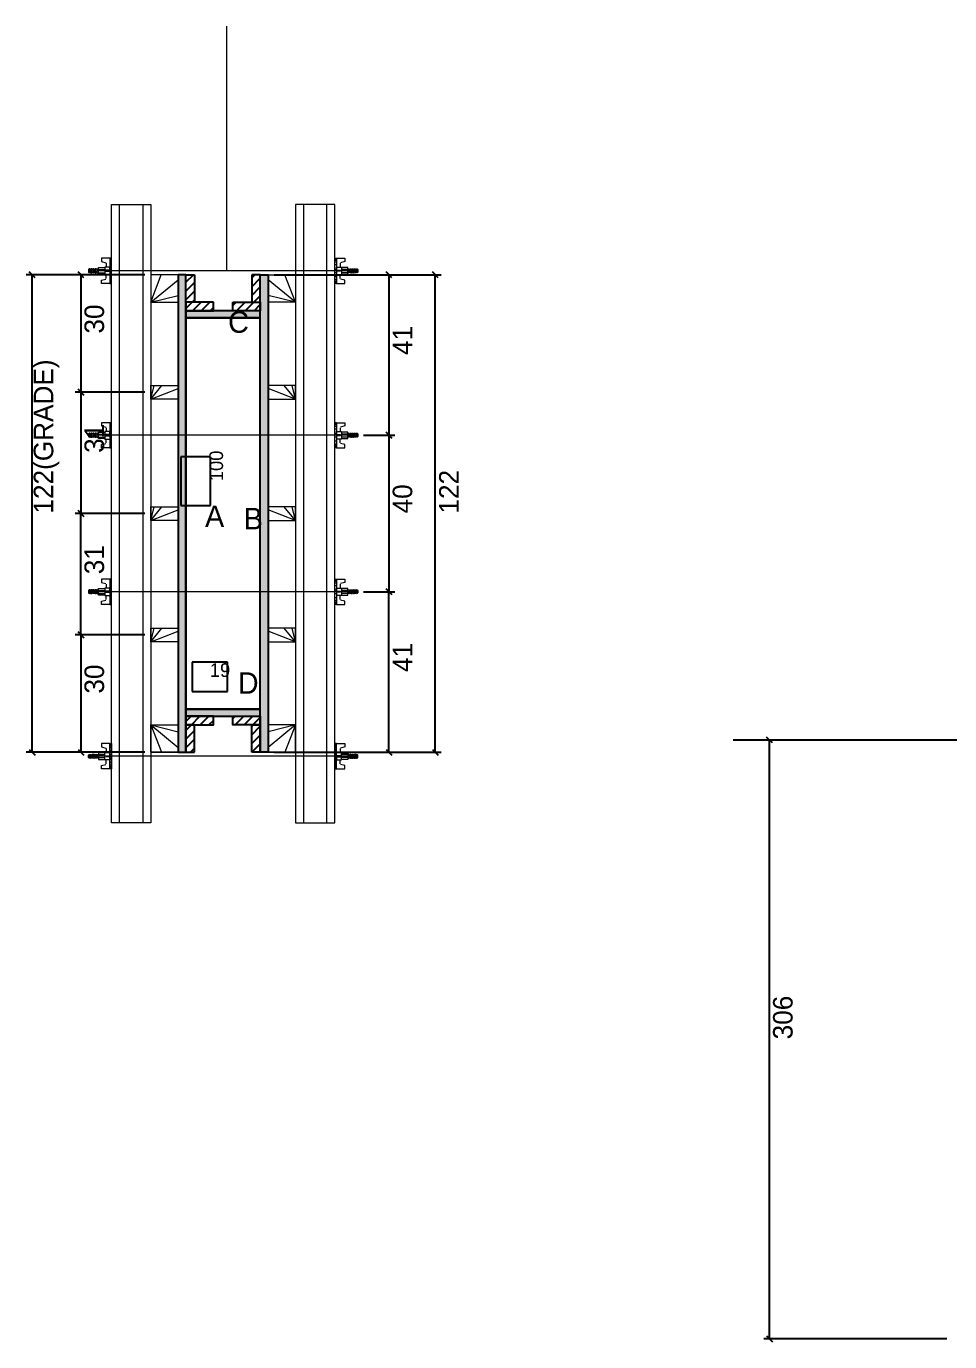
# Model space of a CAD drawing. Header units: metres. Extents: x 2558 to 3935, y 5093 to 5810.
# Drawn here: x 2558 to 3029, y 5138 to 5810 of the extents above; entities that cross this region are included whole.
import ezdxf

# ---------------------------------------------------------------- set-up
doc = ezdxf.new("R2010")
doc.units = ezdxf.units.M
for name, color, linetype in [('CHAPA', 7, 'Continuous'), ('COTA', 7, 'Continuous'), ('Hachura', 7, 'Continuous'), ('Madeira', 7, 'Continuous'), ('NIVEL 2° PAV.', 7, 'Continuous'), ('Nível', 7, 'Continuous'), ('Painéis', 7, 'Continuous'), ('Perfil Metálico', 7, 'Continuous'), ('SARRAFO', 7, 'Continuous'), ('Texto Seção', 7, 'Continuous'), ('TEXTO_GERAL', 7, 'Continuous')]:
    doc.layers.add(name, color=color, linetype=linetype)

msp = doc.modelspace()

# ---------------------------------------------------------------- hatches: boundary and pattern name
at = {"layer": 'Hachura'}
h = msp.add_hatch(color=7, dxfattribs=at)
h.dxf.hatch_style = 1
h.paths.add_polyline_path([(2639.11, 5682.71), (2635.11, 5682.71), (2635.11, 5438.71), (2639.11, 5438.71), (2639.11, 5682.71)])
h = msp.add_hatch(color=7, dxfattribs=at)
h.dxf.hatch_style = 1
h.paths.add_polyline_path([(2639.11, 5682.71), (2635.11, 5682.71), (2635.11, 5438.71), (2639.11, 5438.71), (2639.11, 5682.71)])
h = msp.add_hatch(dxfattribs=at)
h.set_pattern_fill('ANSI31')
h.paths.add_polyline_path([(2639.11, 5668.71), (2643.51, 5668.71), (2643.51, 5682.71), (2639.11, 5682.71), (2639.11, 5668.71)])
h = msp.add_hatch(dxfattribs=at)
h.set_pattern_fill('ANSI31')
h.paths.add_polyline_path([(2677.11, 5668.71), (2672.71, 5668.71), (2672.71, 5682.71), (2677.11, 5682.71), (2677.11, 5668.71)])
h = msp.add_hatch(color=7, dxfattribs=at)
h.dxf.hatch_style = 1
h.paths.add_polyline_path([(2677.11, 5682.71), (2681.11, 5682.71), (2681.11, 5438.71), (2677.11, 5438.71), (2677.11, 5682.71)])
h = msp.add_hatch(color=7, dxfattribs=at)
h.dxf.hatch_style = 1
h.paths.add_polyline_path([(2677.11, 5682.71), (2681.11, 5682.71), (2681.11, 5438.71), (2677.11, 5438.71), (2677.11, 5682.71)])
h = msp.add_hatch(dxfattribs=at)
h.set_pattern_fill('ANSI31')
h.paths.add_polyline_path([(2639.11, 5664.31), (2639.11, 5668.71), (2653.11, 5668.71), (2653.11, 5664.31), (2639.11, 5664.31)])
h = msp.add_hatch(dxfattribs=at)
h.set_pattern_fill('ANSI31')
h.paths.add_polyline_path([(2677.11, 5664.31), (2677.11, 5668.71), (2663.11, 5668.71), (2663.11, 5664.31), (2677.11, 5664.31)])
h = msp.add_hatch(color=7, dxfattribs=at)
h.dxf.hatch_style = 1
h.paths.add_polyline_path([(2677.11, 5660.71), (2677.11, 5664.31), (2639.11, 5664.31), (2639.11, 5660.71), (2677.11, 5660.71)])
h = msp.add_hatch(color=7, dxfattribs=at)
h.dxf.hatch_style = 1
h.paths.add_polyline_path([(2677.11, 5660.71), (2677.11, 5664.31), (2639.11, 5664.31), (2639.11, 5660.71), (2677.11, 5660.71)])
h = msp.add_hatch(color=7, dxfattribs=at)
h.dxf.hatch_style = 1
h.paths.add_polyline_path([(2677.11, 5457.11), (2677.11, 5460.71), (2639.11, 5460.71), (2639.11, 5457.11), (2677.11, 5457.11)])
h = msp.add_hatch(color=7, dxfattribs=at)
h.dxf.hatch_style = 1
h.paths.add_polyline_path([(2677.11, 5457.11), (2677.11, 5460.71), (2639.11, 5460.71), (2639.11, 5457.11), (2677.11, 5457.11)])
h = msp.add_hatch(dxfattribs=at)
h.set_pattern_fill('ANSI31')
h.paths.add_polyline_path([(2639.11, 5452.71), (2639.11, 5457.11), (2653.11, 5457.11), (2653.11, 5452.71), (2639.11, 5452.71)])
h = msp.add_hatch(dxfattribs=at)
h.set_pattern_fill('ANSI31')
h.paths.add_polyline_path([(2639.11, 5452.71), (2643.51, 5452.71), (2643.51, 5438.71), (2639.11, 5438.71), (2639.11, 5452.71)])
h = msp.add_hatch(dxfattribs=at)
h.set_pattern_fill('ANSI31')
h.paths.add_polyline_path([(2677.11, 5452.71), (2677.11, 5457.11), (2663.11, 5457.11), (2663.11, 5452.71), (2677.11, 5452.71)])
h = msp.add_hatch(dxfattribs=at)
h.set_pattern_fill('ANSI31')
h.paths.add_polyline_path([(2677.11, 5452.71), (2672.71, 5452.71), (2672.71, 5438.71), (2677.11, 5438.71), (2677.11, 5452.71)])

# ---------------------------------------------------------------- linework, layer by layer
at = {"layer": 'CHAPA', "color": 1, "lineweight": 25}
for points in [[(2639.11, 5682.71), (2635.11, 5682.71), (2635.11, 5438.71), (2639.11, 5438.71)], [(2639.11, 5682.71), (2635.11, 5682.71), (2635.11, 5438.71), (2639.11, 5438.71)], [(2677.11, 5682.71), (2681.11, 5682.71), (2681.11, 5438.71), (2677.11, 5438.71)], [(2677.11, 5682.71), (2681.11, 5682.71), (2681.11, 5438.71), (2677.11, 5438.71)], [(2677.11, 5660.71), (2677.11, 5664.31), (2639.11, 5664.31), (2639.11, 5660.71)], [(2677.11, 5660.71), (2677.11, 5664.31), (2639.11, 5664.31), (2639.11, 5660.71)], [(2677.11, 5457.11), (2677.11, 5460.71), (2639.11, 5460.71), (2639.11, 5457.11)], [(2677.11, 5457.11), (2677.11, 5460.71), (2639.11, 5460.71), (2639.11, 5457.11)]]:
    msp.add_lwpolyline(points, close=True, dxfattribs=at)
at = {"layer": 'COTA', "color": 241, "lineweight": 25}
for p, q in [((2618.11, 5682.71), (2557.55, 5682.71)), ((2560.55, 5438.71), (2560.55, 5682.71)), ((2618.1, 5682.69), (2582.48, 5682.69)), ((2585.48, 5682.69), (2585.48, 5622.7)), ((2684.11, 5682.71), (2769.52, 5682.71)), ((2718.11, 5682.71), (2745.84, 5682.71)), ((2742.84, 5682.71), (2742.84, 5600.78)), ((2766.52, 5438.71), (2766.52, 5682.71)), ((2618.1, 5622.7), (2582.48, 5622.7)), ((2618.1, 5622.7), (2582.48, 5622.7)), ((2585.48, 5622.7), (2585.48, 5560.72)), ((2729.91, 5600.78), (2745.84, 5600.78)), ((2729.91, 5600.78), (2745.84, 5600.78)), ((2742.84, 5600.78), (2742.84, 5520.78)), ((2618.1, 5560.72), (2582.48, 5560.72)), ((2618.1, 5560.7), (2582.48, 5560.7)), ((2585.48, 5498.7), (2585.48, 5560.7)), ((2729.91, 5520.78), (2745.84, 5520.78)), ((2729.91, 5520.78), (2745.84, 5520.78)), ((2742.84, 5438.71), (2742.84, 5520.78)), ((2618.1, 5498.7), (2582.48, 5498.7)), ((2618.1, 5498.7), (2582.48, 5498.7)), ((2585.48, 5498.7), (2585.48, 5438.7)), ((2618.11, 5438.71), (2557.55, 5438.71)), ((2618.1, 5438.7), (2582.48, 5438.7)), ((2684.11, 5438.71), (2769.52, 5438.71)), ((2718.11, 5438.71), (2745.84, 5438.71))]:
    msp.add_line(p, q, dxfattribs=at)
at = {"layer": 'COTA', "color": 0, "lineweight": 25}
for p, q in [((2562.05, 5681.21), (2559.05, 5684.21)), ((2586.98, 5681.19), (2583.98, 5684.19)), ((2744.34, 5681.21), (2741.34, 5684.21)), ((2768.02, 5681.21), (2765.02, 5684.21)), ((2583.98, 5624.2), (2586.98, 5621.2)), ((2586.98, 5621.2), (2583.98, 5624.2)), ((2741.34, 5602.28), (2744.34, 5599.28)), ((2744.34, 5599.28), (2741.34, 5602.28)), ((2583.98, 5562.22), (2586.98, 5559.22)), ((2586.98, 5559.2), (2583.98, 5562.2)), ((2744.34, 5519.28), (2741.34, 5522.28)), ((2741.34, 5522.28), (2744.34, 5519.28)), ((2586.98, 5497.2), (2583.98, 5500.2)), ((2583.98, 5500.2), (2586.98, 5497.2)), ((2559.05, 5440.21), (2562.05, 5437.21)), ((2583.98, 5440.2), (2586.98, 5437.2)), ((2741.34, 5440.21), (2744.34, 5437.21)), ((2765.02, 5440.21), (2768.02, 5437.21))]:
    msp.add_line(p, q, dxfattribs=at)
at = {"layer": 'COTA', "color": 180, "lineweight": 25}
for p, q in [((2651.57, 5589.77), (2636.57, 5589.77)), ((2636.57, 5589.77), (2636.57, 5564.77)), ((2651.57, 5564.77), (2651.57, 5589.77)), ((2636.57, 5564.77), (2651.57, 5564.77)), ((2660.3, 5484.71), (2642.3, 5484.71)), ((2642.3, 5484.71), (2642.3, 5469.71)), ((2660.3, 5469.71), (2660.3, 5484.71)), ((2642.3, 5469.71), (2660.3, 5469.71))]:
    msp.add_line(p, q, dxfattribs=at)
at = {"layer": 'Hachura', "color": 0, "lineweight": 9}
for p, q in [((2595.95, 5691.16), (2595.95, 5689.49)), ((2595.95, 5689.49), (2598.16, 5688.91)), ((2601.11, 5691.16), (2595.98, 5691.16)), ((2598.4, 5688.59), (2598.4, 5686.65)), ((2600.19, 5691.02), (2601.12, 5691.02)), ((2600.19, 5690.81), (2601.12, 5690.81)), ((2600.19, 5690.48), (2601.12, 5690.48)), ((2600.19, 5690.01), (2601.12, 5690.01)), ((2600.19, 5689.17), (2601.12, 5689.17)), ((2600.19, 5687.76), (2601.12, 5687.76)), ((2600.21, 5691.16), (2600.21, 5678.27)), ((2600.21, 5691.16), (2600.21, 5686.01)), ((2601.11, 5678.27), (2601.11, 5691.16)), ((2601.11, 5679.22), (2601.11, 5687.03)), ((2715.11, 5678.27), (2715.11, 5691.16)), ((2715.11, 5691.16), (2720.25, 5691.16)), ((2716.03, 5691.02), (2715.11, 5691.02)), ((2716.03, 5690.81), (2715.11, 5690.81)), ((2716.03, 5690.48), (2715.11, 5690.48)), ((2716.03, 5690.01), (2715.11, 5690.01)), ((2716.03, 5689.17), (2715.11, 5689.17)), ((2716.03, 5687.76), (2715.11, 5687.76)), ((2715.11, 5679.22), (2715.11, 5687.03)), ((2716.02, 5691.17), (2716.02, 5678.27)), ((2716.02, 5691.17), (2716.02, 5686.01)), ((2717.82, 5688.59), (2717.82, 5686.65)), ((2720.27, 5689.49), (2718.06, 5688.91)), ((2720.27, 5691.17), (2720.27, 5689.49)), ((2589.63, 5685.75), (2589.31, 5685.43)), ((2589.31, 5685.43), (2589.31, 5684.14)), ((2589.63, 5683.81), (2589.31, 5684.14)), ((2589.96, 5685.75), (2589.63, 5685.75)), ((2589.63, 5683.81), (2589.63, 5685.75)), ((2590.28, 5683.81), (2589.63, 5685.1)), ((2590.2, 5683.71), (2589.63, 5684.84)), ((2589.63, 5684.33), (2589.97, 5683.65)), ((2589.63, 5684.07), (2589.76, 5683.81)), ((2589.96, 5685.75), (2590.92, 5683.81)), ((2589.96, 5685.75), (2590.92, 5683.81)), ((2590.05, 5685.82), (2591.13, 5683.65)), ((2590.28, 5683.81), (2590.92, 5683.81)), ((2591.36, 5683.71), (2590.29, 5685.85)), ((2591.12, 5685.75), (2590.47, 5685.75)), ((2591.44, 5683.81), (2590.47, 5685.75)), ((2591.12, 5685.75), (2592.08, 5683.81)), ((2591.21, 5685.82), (2592.29, 5683.65)), ((2592.08, 5683.81), (2591.44, 5683.81)), ((2592.52, 5683.71), (2591.45, 5685.85)), ((2592.28, 5685.75), (2591.63, 5685.75)), ((2592.6, 5683.81), (2591.63, 5685.75)), ((2591.84, 5685.75), (2591.63, 5685.75)), ((2592.28, 5685.75), (2593.24, 5683.81)), ((2592.37, 5685.82), (2593.45, 5683.65)), ((2592.81, 5683.81), (2592.6, 5683.81)), ((2593.68, 5683.71), (2592.61, 5685.85)), ((2593.44, 5685.75), (2592.79, 5685.75)), ((2593.76, 5683.81), (2592.79, 5685.75)), ((2592.81, 5683.81), (2593.24, 5683.81)), ((2593.44, 5685.75), (2594.4, 5683.81)), ((2593.76, 5683.81), (2594.4, 5683.81)), ((2594.4, 5684.59), (2593.77, 5685.85)), ((2594.4, 5684.84), (2593.95, 5685.75)), ((2594.4, 5685.75), (2593.95, 5685.75)), ((2594.4, 5683.04), (2594.4, 5686.39)), ((2594.4, 5686.39), (2597.63, 5686.39)), ((2594.4, 5685.36), (2597.63, 5685.36)), ((2594.4, 5683.81), (2597.63, 5683.81)), ((2597.63, 5683.04), (2594.4, 5683.04)), ((2594.47, 5683.04), (2594.47, 5686.39)), ((2595.95, 5679.94), (2598.16, 5680.52)), ((2597.63, 5686.65), (2597.63, 5682.78)), ((2600.21, 5686.65), (2597.63, 5686.65)), ((2597.63, 5682.78), (2597.63, 5683.04)), ((2597.63, 5682.78), (2597.63, 5683.04)), ((2597.63, 5682.78), (2600.21, 5682.78)), ((2600.21, 5685.03), (2598.21, 5685.03)), ((2598.21, 5684.51), (2600.21, 5684.51)), ((2598.4, 5680.84), (2598.4, 5682.78)), ((2600.19, 5681.69), (2601.11, 5681.69)), ((2600.19, 5680.26), (2601.12, 5680.26)), ((2600.21, 5684.72), (2600.21, 5686.65)), ((2600.21, 5686.01), (2600.21, 5685.36)), ((2600.21, 5684.72), (2601.11, 5684.72)), ((2600.53, 5685.67), (2600.32, 5685.67)), ((2600.34, 5683.74), (2600.77, 5683.74)), ((2600.96, 5685.67), (2600.53, 5685.67)), ((2716.02, 5684.72), (2715.11, 5684.72)), ((2716.03, 5681.69), (2715.11, 5681.69)), ((2716.03, 5680.26), (2715.11, 5680.26)), ((2715.26, 5685.68), (2715.7, 5685.68)), ((2715.89, 5683.74), (2715.46, 5683.74)), ((2715.7, 5685.68), (2715.91, 5685.68)), ((2716.02, 5684.72), (2716.02, 5686.65)), ((2716.02, 5686.65), (2718.59, 5686.65)), ((2716.02, 5686.01), (2716.02, 5685.36)), ((2716.02, 5685.03), (2718.01, 5685.03)), ((2718.01, 5684.51), (2716.02, 5684.51)), ((2718.59, 5682.78), (2716.02, 5682.78)), ((2717.82, 5680.84), (2717.82, 5682.78)), ((2720.27, 5679.94), (2718.06, 5680.53)), ((2718.59, 5686.65), (2718.59, 5682.78)), ((2721.82, 5686.39), (2718.59, 5686.39)), ((2721.82, 5685.36), (2718.59, 5685.36)), ((2721.82, 5683.81), (2718.59, 5683.81)), ((2718.59, 5683.04), (2721.82, 5683.04)), ((2718.59, 5682.78), (2718.59, 5683.04)), ((2718.59, 5682.78), (2718.59, 5683.04)), ((2721.75, 5683.04), (2721.75, 5686.39)), ((2721.82, 5683.04), (2721.82, 5686.39)), ((2721.82, 5684.59), (2722.45, 5685.85)), ((2722.79, 5685.75), (2721.82, 5683.81)), ((2721.82, 5684.84), (2722.27, 5685.75)), ((2721.82, 5685.75), (2722.27, 5685.75)), ((2722.46, 5683.81), (2721.82, 5683.81)), ((2722.46, 5683.81), (2723.43, 5685.75)), ((2722.54, 5683.71), (2723.61, 5685.85)), ((2723.85, 5685.82), (2722.77, 5683.65)), ((2722.79, 5685.75), (2723.43, 5685.75)), ((2723.95, 5685.75), (2722.98, 5683.81)), ((2723.41, 5683.81), (2722.98, 5683.81)), ((2723.41, 5683.81), (2723.63, 5683.81)), ((2723.63, 5683.81), (2724.59, 5685.75)), ((2723.7, 5683.71), (2724.77, 5685.85)), ((2725.02, 5685.82), (2723.93, 5683.65)), ((2723.95, 5685.75), (2724.59, 5685.75)), ((2725.11, 5685.75), (2724.14, 5683.81)), ((2724.14, 5683.81), (2724.79, 5683.81)), ((2724.38, 5685.75), (2724.59, 5685.75)), ((2724.79, 5683.81), (2725.75, 5685.75)), ((2724.87, 5683.71), (2725.94, 5685.85)), ((2726.18, 5685.82), (2725.09, 5683.65)), ((2725.11, 5685.75), (2725.75, 5685.75)), ((2726.27, 5685.75), (2725.3, 5683.81)), ((2726.27, 5685.75), (2725.3, 5683.81)), ((2725.95, 5683.81), (2725.3, 5683.81)), ((2725.95, 5683.81), (2726.59, 5685.1)), ((2726.03, 5683.71), (2726.59, 5684.84)), ((2726.59, 5684.33), (2726.25, 5683.65)), ((2726.27, 5685.75), (2726.59, 5685.75)), ((2726.59, 5684.07), (2726.46, 5683.81)), ((2726.59, 5685.75), (2726.91, 5685.43)), ((2726.59, 5683.81), (2726.59, 5685.75)), ((2726.59, 5683.81), (2726.91, 5684.14)), ((2726.91, 5685.43), (2726.91, 5684.14)), ((2595.95, 5678.27), (2595.95, 5679.94)), ((2600.21, 5678.27), (2595.95, 5678.27)), ((2600.19, 5679.41), (2601.12, 5679.41)), ((2600.19, 5678.95), (2601.12, 5678.95)), ((2600.19, 5678.61), (2601.12, 5678.61)), ((2600.19, 5678.4), (2601.12, 5678.4)), ((2600.21, 5678.27), (2601.11, 5678.27)), ((2716.03, 5679.41), (2715.11, 5679.41)), ((2716.03, 5678.95), (2715.11, 5678.95)), ((2716.03, 5678.61), (2715.11, 5678.61)), ((2716.03, 5678.4), (2715.11, 5678.4)), ((2716.02, 5678.27), (2715.11, 5678.27)), ((2716.02, 5678.27), (2720.27, 5678.27)), ((2720.27, 5678.27), (2720.27, 5679.94)), ((2595.95, 5607.16), (2595.95, 5605.49)), ((2601.11, 5607.16), (2595.98, 5607.16)), ((2600.19, 5607.02), (2601.12, 5607.02)), ((2600.19, 5606.81), (2601.12, 5606.81)), ((2600.19, 5606.48), (2601.12, 5606.48)), ((2600.21, 5607.16), (2600.21, 5594.27)), ((2600.21, 5607.16), (2600.21, 5602)), ((2601.11, 5594.27), (2601.11, 5607.16)), ((2715.11, 5594.27), (2715.11, 5607.16)), ((2715.11, 5607.16), (2720.25, 5607.16)), ((2716.03, 5607.02), (2715.11, 5607.02)), ((2716.03, 5606.81), (2715.11, 5606.81)), ((2716.03, 5606.48), (2715.11, 5606.48)), ((2716.02, 5607.16), (2716.02, 5594.27)), ((2716.02, 5607.16), (2716.02, 5602.01)), ((2720.27, 5607.16), (2720.27, 5605.49)), ((2589.63, 5601.75), (2589.31, 5601.43)), ((2589.31, 5601.43), (2589.31, 5600.14)), ((2589.63, 5599.81), (2589.31, 5600.14)), ((2589.96, 5601.75), (2589.63, 5601.75)), ((2589.63, 5599.81), (2589.63, 5601.75)), ((2590.28, 5599.81), (2589.63, 5601.1)), ((2590.2, 5599.71), (2589.63, 5600.84)), ((2589.63, 5600.33), (2589.97, 5599.65)), ((2589.63, 5600.07), (2589.76, 5599.81)), ((2589.96, 5601.75), (2590.92, 5599.81)), ((2589.96, 5601.75), (2590.92, 5599.81)), ((2590.05, 5601.82), (2591.13, 5599.65)), ((2590.28, 5599.81), (2590.92, 5599.81)), ((2591.36, 5599.71), (2590.29, 5601.85)), ((2591.12, 5601.75), (2590.47, 5601.75)), ((2591.44, 5599.81), (2590.47, 5601.75)), ((2591.12, 5601.75), (2592.08, 5599.81)), ((2591.21, 5601.82), (2592.29, 5599.65)), ((2592.08, 5599.81), (2591.44, 5599.81)), ((2592.52, 5599.71), (2591.45, 5601.85)), ((2592.28, 5601.75), (2591.63, 5601.75)), ((2592.6, 5599.81), (2591.63, 5601.75)), ((2591.84, 5601.75), (2591.63, 5601.75)), ((2592.28, 5601.75), (2593.24, 5599.81)), ((2592.37, 5601.82), (2593.45, 5599.65)), ((2592.81, 5599.81), (2592.6, 5599.81)), ((2593.68, 5599.71), (2592.61, 5601.85)), ((2593.44, 5601.75), (2592.79, 5601.75)), ((2593.76, 5599.81), (2592.79, 5601.75)), ((2592.81, 5599.81), (2593.24, 5599.81)), ((2593.44, 5601.75), (2594.4, 5599.81)), ((2593.76, 5599.81), (2594.4, 5599.81)), ((2594.4, 5600.59), (2593.77, 5601.85)), ((2594.4, 5600.84), (2593.95, 5601.75)), ((2594.4, 5601.75), (2593.95, 5601.75)), ((2594.4, 5599.04), (2594.4, 5602.39)), ((2594.4, 5602.39), (2597.63, 5602.39)), ((2594.4, 5601.36), (2597.63, 5601.36)), ((2594.4, 5599.81), (2597.63, 5599.81)), ((2594.47, 5599.04), (2594.47, 5602.39)), ((2595.95, 5605.49), (2598.16, 5604.91)), ((2597.63, 5602.65), (2597.63, 5598.78)), ((2600.21, 5602.65), (2597.63, 5602.65)), ((2600.21, 5601.03), (2598.21, 5601.03)), ((2598.21, 5600.51), (2600.21, 5600.51)), ((2598.4, 5604.59), (2598.4, 5602.65)), ((2600.19, 5606.01), (2601.12, 5606.01)), ((2600.19, 5605.17), (2601.12, 5605.17)), ((2600.19, 5603.75), (2601.12, 5603.75)), ((2600.21, 5600.71), (2600.21, 5602.65)), ((2600.21, 5602), (2600.21, 5601.36)), ((2600.21, 5600.72), (2601.11, 5600.72)), ((2600.53, 5601.67), (2600.32, 5601.67)), ((2600.34, 5599.74), (2600.77, 5599.74)), ((2600.96, 5601.67), (2600.53, 5601.67)), ((2601.11, 5595.22), (2601.11, 5603.03)), ((2716.03, 5606.01), (2715.11, 5606.01)), ((2716.03, 5605.17), (2715.11, 5605.17)), ((2716.03, 5603.76), (2715.11, 5603.76)), ((2715.11, 5595.22), (2715.11, 5603.03)), ((2716.02, 5600.72), (2715.11, 5600.72)), ((2715.26, 5601.68), (2715.7, 5601.68)), ((2715.89, 5599.74), (2715.46, 5599.74)), ((2715.7, 5601.68), (2715.91, 5601.68)), ((2716.02, 5600.72), (2716.02, 5602.65)), ((2716.02, 5602.65), (2718.59, 5602.65)), ((2716.02, 5602.01), (2716.02, 5601.36)), ((2716.02, 5601.03), (2718.01, 5601.03)), ((2718.01, 5600.51), (2716.02, 5600.51)), ((2717.82, 5604.59), (2717.82, 5602.65)), ((2720.27, 5605.49), (2718.06, 5604.91)), ((2718.59, 5602.65), (2718.59, 5598.78)), ((2721.82, 5602.39), (2718.59, 5602.39)), ((2721.82, 5601.36), (2718.59, 5601.36)), ((2721.82, 5599.81), (2718.59, 5599.81)), ((2721.75, 5599.04), (2721.75, 5602.39)), ((2721.82, 5599.04), (2721.82, 5602.39)), ((2721.82, 5600.59), (2722.45, 5601.85)), ((2722.79, 5601.75), (2721.82, 5599.81)), ((2721.82, 5600.84), (2722.27, 5601.75)), ((2721.82, 5601.75), (2722.27, 5601.75)), ((2722.46, 5599.81), (2721.82, 5599.81)), ((2722.46, 5599.81), (2723.43, 5601.75)), ((2722.54, 5599.71), (2723.61, 5601.85)), ((2723.85, 5601.82), (2722.77, 5599.65)), ((2722.79, 5601.75), (2723.43, 5601.75)), ((2723.95, 5601.75), (2722.98, 5599.81)), ((2723.41, 5599.81), (2722.98, 5599.81)), ((2723.41, 5599.81), (2723.63, 5599.81)), ((2723.63, 5599.81), (2724.59, 5601.75)), ((2723.7, 5599.71), (2724.77, 5601.85)), ((2725.02, 5601.82), (2723.93, 5599.65)), ((2723.95, 5601.75), (2724.59, 5601.75)), ((2725.11, 5601.75), (2724.14, 5599.81)), ((2724.14, 5599.81), (2724.79, 5599.81)), ((2724.38, 5601.75), (2724.59, 5601.75)), ((2724.79, 5599.81), (2725.75, 5601.75)), ((2724.87, 5599.71), (2725.94, 5601.85)), ((2726.18, 5601.82), (2725.09, 5599.65)), ((2725.11, 5601.75), (2725.75, 5601.75)), ((2726.27, 5601.75), (2725.3, 5599.81)), ((2726.27, 5601.75), (2725.3, 5599.81)), ((2725.95, 5599.81), (2725.3, 5599.81)), ((2725.95, 5599.81), (2726.59, 5601.1)), ((2726.03, 5599.71), (2726.59, 5600.84)), ((2726.59, 5600.33), (2726.25, 5599.65)), ((2726.27, 5601.75), (2726.59, 5601.75)), ((2726.59, 5600.07), (2726.46, 5599.81)), ((2726.59, 5601.75), (2726.91, 5601.43)), ((2726.59, 5599.81), (2726.59, 5601.75)), ((2726.59, 5599.81), (2726.91, 5600.14)), ((2726.91, 5601.43), (2726.91, 5600.14)), ((2597.63, 5599.04), (2594.4, 5599.04)), ((2595.95, 5595.94), (2598.16, 5596.52)), ((2595.95, 5594.27), (2595.95, 5595.94)), ((2600.21, 5594.27), (2595.95, 5594.27)), ((2597.63, 5598.78), (2597.63, 5599.04)), ((2597.63, 5598.78), (2597.63, 5599.04)), ((2597.63, 5598.78), (2600.21, 5598.78)), ((2598.4, 5596.84), (2598.4, 5598.78)), ((2600.19, 5597.69), (2601.11, 5597.69)), ((2600.19, 5596.26), (2601.12, 5596.26)), ((2600.19, 5595.41), (2601.12, 5595.41)), ((2600.19, 5594.95), (2601.12, 5594.95)), ((2600.19, 5594.61), (2601.12, 5594.61)), ((2600.19, 5594.4), (2601.12, 5594.4)), ((2600.21, 5594.27), (2601.11, 5594.27)), ((2716.03, 5597.69), (2715.11, 5597.69)), ((2716.03, 5596.26), (2715.11, 5596.26)), ((2716.03, 5595.41), (2715.11, 5595.41)), ((2716.03, 5594.95), (2715.11, 5594.95)), ((2716.03, 5594.61), (2715.11, 5594.61)), ((2716.03, 5594.4), (2715.11, 5594.4)), ((2716.02, 5594.27), (2715.11, 5594.27)), ((2718.59, 5598.78), (2716.02, 5598.78)), ((2716.02, 5594.27), (2720.27, 5594.27)), ((2717.82, 5596.84), (2717.82, 5598.78)), ((2720.27, 5595.94), (2718.06, 5596.52)), ((2718.59, 5599.04), (2721.82, 5599.04)), ((2718.59, 5598.78), (2718.59, 5599.04)), ((2718.59, 5598.78), (2718.59, 5599.04)), ((2720.27, 5594.27), (2720.27, 5595.94)), ((2595.95, 5527.16), (2595.95, 5525.49)), ((2601.11, 5527.16), (2595.98, 5527.16)), ((2600.19, 5527.02), (2601.12, 5527.02)), ((2600.19, 5526.81), (2601.12, 5526.81)), ((2600.19, 5526.48), (2601.12, 5526.48)), ((2600.19, 5526.01), (2601.12, 5526.01)), ((2600.21, 5527.16), (2600.21, 5514.27)), ((2600.21, 5527.16), (2600.21, 5522)), ((2601.11, 5514.27), (2601.11, 5527.16)), ((2715.11, 5514.27), (2715.11, 5527.16)), ((2715.11, 5527.16), (2720.25, 5527.16)), ((2716.03, 5527.02), (2715.11, 5527.02)), ((2716.03, 5526.81), (2715.11, 5526.81)), ((2716.03, 5526.48), (2715.11, 5526.48)), ((2716.03, 5526.01), (2715.11, 5526.01)), ((2716.02, 5527.16), (2716.02, 5514.27)), ((2716.02, 5527.16), (2716.02, 5522.01)), ((2720.27, 5527.16), (2720.27, 5525.49)), ((2589.63, 5521.75), (2589.31, 5521.43)), ((2589.31, 5521.43), (2589.31, 5520.14)), ((2589.63, 5519.81), (2589.31, 5520.14)), ((2589.96, 5521.75), (2589.63, 5521.75)), ((2589.63, 5519.81), (2589.63, 5521.75)), ((2590.28, 5519.81), (2589.63, 5521.1)), ((2590.2, 5519.71), (2589.63, 5520.84)), ((2589.63, 5520.33), (2589.97, 5519.65)), ((2589.63, 5520.07), (2589.76, 5519.81)), ((2589.96, 5521.75), (2590.92, 5519.81)), ((2589.96, 5521.75), (2590.92, 5519.81)), ((2590.05, 5521.82), (2591.13, 5519.65)), ((2590.28, 5519.81), (2590.92, 5519.81)), ((2591.36, 5519.71), (2590.29, 5521.85)), ((2591.12, 5521.75), (2590.47, 5521.75)), ((2591.44, 5519.81), (2590.47, 5521.75)), ((2591.12, 5521.75), (2592.08, 5519.81)), ((2591.21, 5521.82), (2592.29, 5519.65)), ((2592.08, 5519.81), (2591.44, 5519.81)), ((2592.52, 5519.71), (2591.45, 5521.85)), ((2592.28, 5521.75), (2591.63, 5521.75)), ((2592.6, 5519.81), (2591.63, 5521.75)), ((2591.84, 5521.75), (2591.63, 5521.75)), ((2592.28, 5521.75), (2593.24, 5519.81)), ((2592.37, 5521.82), (2593.45, 5519.65)), ((2592.81, 5519.81), (2592.6, 5519.81)), ((2593.68, 5519.71), (2592.61, 5521.85)), ((2593.44, 5521.75), (2592.79, 5521.75)), ((2593.76, 5519.81), (2592.79, 5521.75)), ((2592.81, 5519.81), (2593.24, 5519.81)), ((2593.44, 5521.75), (2594.4, 5519.81)), ((2593.76, 5519.81), (2594.4, 5519.81)), ((2594.4, 5520.59), (2593.77, 5521.85)), ((2594.4, 5520.84), (2593.95, 5521.75)), ((2594.4, 5521.75), (2593.95, 5521.75)), ((2594.4, 5519.04), (2594.4, 5522.39)), ((2594.4, 5522.39), (2597.63, 5522.39)), ((2594.4, 5521.36), (2597.63, 5521.36)), ((2594.4, 5519.81), (2597.63, 5519.81)), ((2597.63, 5519.04), (2594.4, 5519.04)), ((2594.47, 5519.04), (2594.47, 5522.39)), ((2595.95, 5525.49), (2598.16, 5524.91)), ((2597.63, 5522.65), (2597.63, 5518.78)), ((2600.21, 5522.65), (2597.63, 5522.65)), ((2597.63, 5518.78), (2597.63, 5519.04)), ((2597.63, 5518.78), (2597.63, 5519.04)), ((2600.21, 5521.03), (2598.21, 5521.03)), ((2598.21, 5520.51), (2600.21, 5520.51)), ((2598.4, 5524.59), (2598.4, 5522.65)), ((2600.19, 5525.17), (2601.12, 5525.17)), ((2600.19, 5523.75), (2601.12, 5523.75)), ((2600.21, 5520.71), (2600.21, 5522.65)), ((2600.21, 5522), (2600.21, 5521.36)), ((2600.21, 5520.72), (2601.11, 5520.72)), ((2600.53, 5521.67), (2600.32, 5521.67)), ((2600.34, 5519.74), (2600.77, 5519.74)), ((2600.96, 5521.67), (2600.53, 5521.67)), ((2601.11, 5515.22), (2601.11, 5523.03)), ((2716.03, 5525.17), (2715.11, 5525.17)), ((2716.03, 5523.76), (2715.11, 5523.76)), ((2715.11, 5515.22), (2715.11, 5523.03)), ((2716.02, 5520.72), (2715.11, 5520.72)), ((2715.26, 5521.68), (2715.7, 5521.68)), ((2715.89, 5519.74), (2715.46, 5519.74)), ((2715.7, 5521.68), (2715.91, 5521.68)), ((2716.02, 5520.72), (2716.02, 5522.65)), ((2716.02, 5522.65), (2718.59, 5522.65)), ((2716.02, 5522.01), (2716.02, 5521.36)), ((2716.02, 5521.03), (2718.01, 5521.03)), ((2718.01, 5520.51), (2716.02, 5520.51)), ((2717.82, 5524.59), (2717.82, 5522.65)), ((2720.27, 5525.49), (2718.06, 5524.91)), ((2718.59, 5522.65), (2718.59, 5518.78)), ((2721.82, 5522.39), (2718.59, 5522.39)), ((2721.82, 5521.36), (2718.59, 5521.36)), ((2721.82, 5519.81), (2718.59, 5519.81)), ((2718.59, 5519.04), (2721.82, 5519.04)), ((2718.59, 5518.78), (2718.59, 5519.04)), ((2718.59, 5518.78), (2718.59, 5519.04)), ((2721.75, 5519.04), (2721.75, 5522.39)), ((2721.82, 5519.04), (2721.82, 5522.39)), ((2721.82, 5520.59), (2722.45, 5521.85)), ((2722.79, 5521.75), (2721.82, 5519.81)), ((2721.82, 5520.84), (2722.27, 5521.75)), ((2721.82, 5521.75), (2722.27, 5521.75)), ((2722.46, 5519.81), (2721.82, 5519.81)), ((2722.46, 5519.81), (2723.43, 5521.75)), ((2722.54, 5519.71), (2723.61, 5521.85)), ((2723.85, 5521.82), (2722.77, 5519.65)), ((2722.79, 5521.75), (2723.43, 5521.75)), ((2723.95, 5521.75), (2722.98, 5519.81)), ((2723.41, 5519.81), (2722.98, 5519.81)), ((2723.41, 5519.81), (2723.63, 5519.81)), ((2723.63, 5519.81), (2724.59, 5521.75)), ((2723.7, 5519.71), (2724.77, 5521.85)), ((2725.02, 5521.82), (2723.93, 5519.65)), ((2723.95, 5521.75), (2724.59, 5521.75)), ((2725.11, 5521.75), (2724.14, 5519.81)), ((2724.14, 5519.81), (2724.79, 5519.81)), ((2724.38, 5521.75), (2724.59, 5521.75)), ((2724.79, 5519.81), (2725.75, 5521.75)), ((2724.87, 5519.71), (2725.94, 5521.85)), ((2726.18, 5521.82), (2725.09, 5519.65)), ((2725.11, 5521.75), (2725.75, 5521.75)), ((2726.27, 5521.75), (2725.3, 5519.81)), ((2726.27, 5521.75), (2725.3, 5519.81)), ((2725.95, 5519.81), (2725.3, 5519.81)), ((2725.95, 5519.81), (2726.59, 5521.1)), ((2726.03, 5519.71), (2726.59, 5520.84)), ((2726.59, 5520.33), (2726.25, 5519.65)), ((2726.27, 5521.75), (2726.59, 5521.75)), ((2726.59, 5520.07), (2726.46, 5519.81)), ((2726.59, 5521.75), (2726.91, 5521.43)), ((2726.59, 5519.81), (2726.59, 5521.75)), ((2726.59, 5519.81), (2726.91, 5520.14)), ((2726.91, 5521.43), (2726.91, 5520.14)), ((2595.95, 5515.94), (2598.16, 5516.52)), ((2595.95, 5514.27), (2595.95, 5515.94)), ((2600.21, 5514.27), (2595.95, 5514.27)), ((2597.63, 5518.78), (2600.21, 5518.78)), ((2598.4, 5516.84), (2598.4, 5518.78)), ((2600.19, 5517.69), (2601.11, 5517.69)), ((2600.19, 5516.26), (2601.12, 5516.26)), ((2600.19, 5515.41), (2601.12, 5515.41)), ((2600.19, 5514.95), (2601.12, 5514.95)), ((2600.19, 5514.61), (2601.12, 5514.61)), ((2600.19, 5514.4), (2601.12, 5514.4)), ((2600.21, 5514.27), (2601.11, 5514.27)), ((2716.03, 5517.69), (2715.11, 5517.69)), ((2716.03, 5516.26), (2715.11, 5516.26)), ((2716.03, 5515.41), (2715.11, 5515.41)), ((2716.03, 5514.95), (2715.11, 5514.95)), ((2716.03, 5514.61), (2715.11, 5514.61)), ((2716.03, 5514.4), (2715.11, 5514.4)), ((2716.02, 5514.27), (2715.11, 5514.27)), ((2718.59, 5518.78), (2716.02, 5518.78)), ((2716.02, 5514.27), (2720.27, 5514.27)), ((2717.82, 5516.84), (2717.82, 5518.78)), ((2720.27, 5515.94), (2718.06, 5516.52)), ((2720.27, 5514.27), (2720.27, 5515.94)), ((2594.4, 5438.39), (2594.4, 5435.04)), ((2597.63, 5438.39), (2594.4, 5438.39)), ((2594.47, 5438.39), (2594.47, 5435.04)), ((2600.21, 5443.16), (2595.95, 5443.16)), ((2595.95, 5443.16), (2595.95, 5441.48)), ((2595.95, 5441.48), (2598.16, 5440.9)), ((2597.63, 5434.78), (2597.63, 5438.65)), ((2597.63, 5438.65), (2600.21, 5438.65)), ((2597.63, 5438.65), (2597.63, 5438.39)), ((2597.63, 5438.65), (2597.63, 5438.39)), ((2598.4, 5440.59), (2598.4, 5438.64)), ((2600.19, 5443.02), (2601.12, 5443.02)), ((2600.19, 5442.81), (2601.12, 5442.81)), ((2600.19, 5442.48), (2601.12, 5442.48)), ((2600.19, 5442.01), (2601.12, 5442.01)), ((2600.19, 5441.17), (2601.12, 5441.17)), ((2600.19, 5439.74), (2601.11, 5439.74)), ((2600.21, 5430.26), (2600.21, 5443.16)), ((2600.21, 5443.16), (2601.11, 5443.16)), ((2601.11, 5443.16), (2601.11, 5430.27)), ((2601.11, 5442.21), (2601.11, 5434.39)), ((2715.11, 5443.16), (2715.11, 5430.27)), ((2716.02, 5443.16), (2715.11, 5443.16)), ((2716.03, 5443.02), (2715.11, 5443.02)), ((2716.03, 5442.81), (2715.11, 5442.81)), ((2716.03, 5442.48), (2715.11, 5442.48)), ((2715.11, 5442.21), (2715.11, 5434.39)), ((2716.03, 5442.01), (2715.11, 5442.01)), ((2716.03, 5441.17), (2715.11, 5441.17)), ((2716.03, 5439.74), (2715.11, 5439.74)), ((2716.02, 5430.26), (2716.02, 5443.16)), ((2716.02, 5443.16), (2720.27, 5443.16)), ((2718.59, 5438.65), (2716.02, 5438.65)), ((2717.82, 5440.59), (2717.82, 5438.64)), ((2720.27, 5441.48), (2718.06, 5440.9)), ((2718.59, 5434.78), (2718.59, 5438.65)), ((2718.59, 5438.65), (2718.59, 5438.39)), ((2718.59, 5438.65), (2718.59, 5438.39)), ((2718.59, 5438.39), (2721.82, 5438.39)), ((2720.27, 5443.16), (2720.27, 5441.48)), ((2721.75, 5438.39), (2721.75, 5435.03)), ((2721.82, 5438.39), (2721.82, 5435.03)), ((2589.63, 5437.61), (2589.31, 5437.29)), ((2589.31, 5436), (2589.31, 5437.29)), ((2589.63, 5435.68), (2589.31, 5436)), ((2589.63, 5437.1), (2589.97, 5437.77)), ((2590.2, 5437.71), (2589.63, 5436.58)), ((2589.63, 5437.36), (2589.76, 5437.62)), ((2590.28, 5437.62), (2589.63, 5436.33)), ((2589.63, 5437.61), (2589.63, 5435.68)), ((2589.96, 5435.68), (2589.63, 5435.68)), ((2589.96, 5435.68), (2590.92, 5437.62)), ((2589.96, 5435.68), (2590.92, 5437.62)), ((2590.05, 5435.61), (2591.13, 5437.77)), ((2590.28, 5437.62), (2590.92, 5437.62)), ((2591.36, 5437.71), (2590.29, 5435.57)), ((2591.44, 5437.62), (2590.47, 5435.68)), ((2591.12, 5435.68), (2590.47, 5435.68)), ((2591.12, 5435.68), (2592.08, 5437.62)), ((2591.21, 5435.61), (2592.29, 5437.77)), ((2592.08, 5437.62), (2591.44, 5437.62)), ((2592.52, 5437.71), (2591.45, 5435.57)), ((2592.6, 5437.62), (2591.63, 5435.68)), ((2592.28, 5435.68), (2591.63, 5435.68)), ((2591.84, 5435.68), (2591.63, 5435.68)), ((2592.28, 5435.68), (2593.24, 5437.62)), ((2592.37, 5435.61), (2593.45, 5437.77)), ((2592.81, 5437.62), (2592.6, 5437.62)), ((2593.68, 5437.71), (2592.61, 5435.57)), ((2593.76, 5437.62), (2592.79, 5435.68)), ((2593.44, 5435.68), (2592.79, 5435.68)), ((2592.81, 5437.62), (2593.24, 5437.62)), ((2593.44, 5435.68), (2594.4, 5437.62)), ((2593.76, 5437.62), (2594.4, 5437.62)), ((2594.4, 5436.84), (2593.77, 5435.57)), ((2594.4, 5436.58), (2593.95, 5435.68)), ((2594.4, 5435.68), (2593.95, 5435.68)), ((2594.4, 5437.62), (2597.63, 5437.62)), ((2594.4, 5436.07), (2597.63, 5436.07)), ((2594.4, 5435.04), (2597.63, 5435.04)), ((2595.95, 5431.94), (2598.16, 5432.52)), ((2595.95, 5430.26), (2595.95, 5431.94)), ((2600.21, 5434.78), (2597.63, 5434.78)), ((2598.21, 5436.92), (2600.21, 5436.92)), ((2600.21, 5436.4), (2598.21, 5436.4)), ((2598.4, 5432.83), (2598.4, 5434.78)), ((2600.19, 5433.67), (2601.12, 5433.67)), ((2600.19, 5432.26), (2601.12, 5432.26)), ((2600.21, 5436.71), (2600.21, 5434.78)), ((2600.21, 5436.71), (2601.11, 5436.71)), ((2600.21, 5435.42), (2600.21, 5436.07)), ((2600.21, 5430.26), (2600.21, 5435.42)), ((2600.53, 5435.75), (2600.32, 5435.75)), ((2600.34, 5437.69), (2600.77, 5437.69)), ((2600.96, 5435.75), (2600.53, 5435.75)), ((2716.02, 5436.71), (2715.11, 5436.71)), ((2716.03, 5433.67), (2715.11, 5433.67)), ((2716.03, 5432.26), (2715.11, 5432.26)), ((2715.26, 5435.75), (2715.7, 5435.75)), ((2715.89, 5437.69), (2715.46, 5437.69)), ((2715.7, 5435.75), (2715.91, 5435.75)), ((2718.01, 5436.92), (2716.02, 5436.92)), ((2716.02, 5436.71), (2716.02, 5434.78)), ((2716.02, 5436.4), (2718.01, 5436.4)), ((2716.02, 5435.42), (2716.02, 5436.07)), ((2716.02, 5430.26), (2716.02, 5435.42)), ((2716.02, 5434.78), (2718.59, 5434.78)), ((2717.82, 5432.83), (2717.82, 5434.78)), ((2720.27, 5431.94), (2718.06, 5432.52)), ((2721.82, 5437.61), (2718.59, 5437.61)), ((2721.82, 5436.07), (2718.59, 5436.07)), ((2721.82, 5435.03), (2718.59, 5435.03)), ((2720.27, 5430.26), (2720.27, 5431.94)), ((2722.46, 5437.61), (2721.82, 5437.61)), ((2722.79, 5435.68), (2721.82, 5437.61)), ((2721.82, 5436.84), (2722.45, 5435.57)), ((2721.82, 5436.58), (2722.27, 5435.68)), ((2721.82, 5435.68), (2722.27, 5435.68)), ((2722.46, 5437.61), (2723.43, 5435.68)), ((2722.54, 5437.71), (2723.61, 5435.57)), ((2723.85, 5435.61), (2722.77, 5437.77)), ((2722.79, 5435.68), (2723.43, 5435.68)), ((2723.41, 5437.61), (2722.98, 5437.61)), ((2723.95, 5435.68), (2722.98, 5437.61)), ((2723.41, 5437.61), (2723.63, 5437.61)), ((2723.63, 5437.61), (2724.59, 5435.68)), ((2723.7, 5437.71), (2724.77, 5435.57)), ((2725.02, 5435.61), (2723.93, 5437.77)), ((2723.95, 5435.68), (2724.59, 5435.68)), ((2724.14, 5437.61), (2724.79, 5437.61)), ((2725.11, 5435.68), (2724.14, 5437.61)), ((2724.38, 5435.68), (2724.59, 5435.68)), ((2724.79, 5437.61), (2725.75, 5435.68)), ((2724.87, 5437.71), (2725.94, 5435.57)), ((2726.18, 5435.61), (2725.09, 5437.77)), ((2725.11, 5435.68), (2725.75, 5435.68)), ((2726.27, 5435.68), (2725.3, 5437.61)), ((2725.95, 5437.61), (2725.3, 5437.61)), ((2726.27, 5435.68), (2725.3, 5437.61)), ((2725.95, 5437.61), (2726.59, 5436.32)), ((2726.03, 5437.71), (2726.59, 5436.58)), ((2726.59, 5437.1), (2726.25, 5437.77)), ((2726.27, 5435.68), (2726.59, 5435.68)), ((2726.59, 5437.36), (2726.46, 5437.61)), ((2726.59, 5437.61), (2726.91, 5437.29)), ((2726.59, 5437.61), (2726.59, 5435.68)), ((2726.59, 5435.68), (2726.91, 5436)), ((2726.91, 5436), (2726.91, 5437.29)), ((2601.11, 5430.27), (2595.98, 5430.27)), ((2600.19, 5431.41), (2601.12, 5431.41)), ((2600.19, 5430.95), (2601.12, 5430.95)), ((2600.19, 5430.61), (2601.12, 5430.61)), ((2600.19, 5430.4), (2601.12, 5430.4)), ((2716.03, 5431.41), (2715.11, 5431.41)), ((2716.03, 5430.95), (2715.11, 5430.95)), ((2716.03, 5430.61), (2715.11, 5430.61)), ((2716.03, 5430.4), (2715.11, 5430.4)), ((2715.11, 5430.27), (2720.25, 5430.27))]:
    msp.add_line(p, q, dxfattribs=at)
at = {"layer": 'Hachura', "color": 251, "lineweight": 9}
for p, q in [((2725.91, 5684.71), (2594.11, 5684.72)), ((2725.91, 5600.71), (2594.11, 5600.72)), ((2725.91, 5520.71), (2594.11, 5520.72)), ((2725.91, 5436.71), (2594.11, 5436.7))]:
    msp.add_line(p, q, dxfattribs=at)
at = {"layer": 'Madeira', "color": 126, "lineweight": 18}
for p, q in [((2621.12, 5668.69), (2626.53, 5682.7)), ((2695.11, 5668.69), (2689.7, 5682.7)), ((2621.12, 5668.69), (2635.1, 5680.22)), ((2695.11, 5668.69), (2681.12, 5680.22)), ((2621.12, 5668.69), (2635.11, 5672.19)), ((2695.11, 5668.69), (2681.11, 5672.19)), ((2621.1, 5619.2), (2626.85, 5626.2)), ((2621.1, 5619.2), (2622.84, 5626.2)), ((2621.1, 5619.2), (2635.1, 5624.64)), ((2695.12, 5619.2), (2681.13, 5624.64)), ((2695.12, 5619.2), (2689.37, 5626.2)), ((2695.12, 5619.2), (2693.39, 5626.2)), ((2621.1, 5557.2), (2626.85, 5564.2)), ((2621.1, 5557.2), (2622.84, 5564.2)), ((2621.1, 5557.2), (2635.1, 5562.64)), ((2695.12, 5557.2), (2681.13, 5562.64)), ((2695.12, 5557.2), (2689.37, 5564.2)), ((2695.12, 5557.2), (2693.39, 5564.2)), ((2621.1, 5495.2), (2626.85, 5502.2)), ((2621.1, 5495.2), (2622.84, 5502.2)), ((2621.1, 5495.2), (2635.1, 5500.64)), ((2695.12, 5495.2), (2681.13, 5500.64)), ((2695.12, 5495.2), (2689.37, 5502.2)), ((2695.12, 5495.2), (2693.39, 5502.2)), ((2621.1, 5452.7), (2635.11, 5441.2)), ((2621.1, 5452.7), (2635.1, 5449.23)), ((2621.1, 5452.7), (2626.54, 5438.7)), ((2695.13, 5452.7), (2681.11, 5441.2)), ((2695.13, 5452.7), (2681.12, 5449.23)), ((2695.13, 5452.7), (2689.68, 5438.7))]:
    msp.add_line(p, q, dxfattribs=at)
for points in [[(2621.1, 5438.7), (2635.1, 5438.71), (2635.1, 5682.71), (2621.1, 5682.69)], [(2621.12, 5668.69), (2635.12, 5668.71), (2635.1, 5682.71), (2621.1, 5682.69)], [(2695.11, 5668.69), (2681.11, 5668.71), (2681.12, 5682.71), (2695.12, 5682.69)], [(2695.12, 5438.7), (2681.12, 5438.71), (2681.12, 5682.71), (2695.12, 5682.69)], [(2621.1, 5619.2), (2621.1, 5626.2), (2635.1, 5626.21), (2635.1, 5619.21)], [(2695.12, 5619.2), (2695.13, 5626.2), (2681.13, 5626.21), (2681.12, 5619.21)], [(2621.1, 5557.2), (2621.1, 5564.2), (2635.1, 5564.21), (2635.1, 5557.21)], [(2695.12, 5557.2), (2695.13, 5564.2), (2681.13, 5564.21), (2681.12, 5557.21)], [(2621.1, 5495.2), (2621.1, 5502.2), (2635.1, 5502.21), (2635.1, 5495.21)], [(2695.12, 5495.2), (2695.13, 5502.2), (2681.13, 5502.21), (2681.12, 5495.21)], [(2621.1, 5452.7), (2635.1, 5452.71), (2635.11, 5438.71), (2621.11, 5438.7)], [(2695.13, 5452.7), (2681.13, 5452.71), (2681.11, 5438.71), (2695.11, 5438.7)]]:
    msp.add_lwpolyline(points, close=True, dxfattribs=at)
at = {"layer": 'NIVEL 2° PAV.', "color": 4, "lineweight": 25}
for p, q in [((2934.12, 5445), (2940.28, 5445)), ((2937.28, 5139), (2937.28, 5445)), ((3027.82, 5139), (2934.28, 5139))]:
    msp.add_line(p, q, dxfattribs=at)
at = {"layer": 'NIVEL 2° PAV.', "color": 0, "lineweight": 25}
for p, q in [((2938.78, 5443.5), (2935.78, 5446.5)), ((2935.78, 5140.5), (2938.78, 5137.5))]:
    msp.add_line(p, q, dxfattribs=at)
at = {"layer": 'Nível', "color": 4, "lineweight": 25}
msp.add_line((2918.63, 5445), (3860.65, 5445), dxfattribs=at)
at = {"layer": 'Painéis', "color": 200, "lineweight": 25}
msp.add_lwpolyline([(2639.11, 5460.71), (2677.11, 5460.71), (2677.11, 5660.71), (2639.11, 5660.71)], close=True, dxfattribs=at)
at = {"layer": 'Perfil Metálico', "color": 224, "lineweight": 18}
for points in [[(2601.11, 5718.71), (2621.11, 5718.71), (2621.11, 5402.71), (2601.11, 5402.71)], [(2617.11, 5402.71), (2605.11, 5402.71), (2605.11, 5718.71), (2617.11, 5718.71)], [(2715.11, 5718.71), (2695.11, 5718.71), (2695.11, 5402.71), (2715.11, 5402.71)], [(2699.11, 5402.71), (2711.11, 5402.71), (2711.11, 5718.71), (2699.11, 5718.71)]]:
    msp.add_lwpolyline(points, close=True, dxfattribs=at)
at = {"layer": 'SARRAFO', "color": 251, "lineweight": 25}
for points in [[(2643.51, 5682.71), (2643.51, 5668.71), (2639.11, 5668.71), (2639.11, 5682.71)], [(2672.71, 5682.71), (2672.71, 5668.71), (2677.11, 5668.71), (2677.11, 5682.71)], [(2653.11, 5668.71), (2639.11, 5668.71), (2639.11, 5664.31), (2653.11, 5664.31)], [(2663.11, 5668.71), (2677.11, 5668.71), (2677.11, 5664.31), (2663.11, 5664.31)], [(2653.11, 5457.11), (2639.11, 5457.11), (2639.11, 5452.71), (2653.11, 5452.71)], [(2643.51, 5438.71), (2643.51, 5452.71), (2639.11, 5452.71), (2639.11, 5438.71)], [(2663.11, 5457.11), (2677.11, 5457.11), (2677.11, 5452.71), (2663.11, 5452.71)], [(2672.71, 5438.71), (2672.71, 5452.71), (2677.11, 5452.71), (2677.11, 5438.71)]]:
    msp.add_lwpolyline(points, close=True, dxfattribs=at)
at = {"layer": 'Texto Seção', "color": 252, "lineweight": 15}
msp.add_line((2660.01, 5684.72), (2660.01, 5809.72), dxfattribs=at)

# ---------------------------------------------------------------- texts
at = {"layer": 'COTA', "color": 241, "lineweight": 25}
for s, p in [('30', (2597.26, 5652.69)), ('41', (2754.76, 5641.75)), ('122(GRADE)', (2571.33, 5560.71)), ('31', (2597.26, 5591.71)), ('122', (2778.46, 5560.71)), ('40', (2754.74, 5560.78)), ('31', (2597.26, 5529.7)), ('41', (2754.76, 5479.75)), ('30', (2597.26, 5468.7))]:
    msp.add_text(s, height=10, rotation=90, dxfattribs=at).set_placement(p)
at = {"layer": 'COTA', "color": 1, "lineweight": 25}
msp.add_text('100', height=7, rotation=90, dxfattribs=at).set_placement((2658.07, 5577.27))
msp.add_text('19', height=7, dxfattribs=at).set_placement((2651.3, 5477.21))
at = {"layer": 'NIVEL 2° PAV.', "color": 240, "lineweight": 25}
msp.add_text('306', height=10, rotation=90, dxfattribs=at).set_placement((2949.06, 5292))
at = {"layer": 'TEXTO_GERAL', "color": 7, "lineweight": 25}
for s, p in [('C', (2660.64, 5653.09)), ('A', (2648.86, 5553.83)), ('B', (2668.6, 5552.62)), ('D', (2665.61, 5468.6))]:
    msp.add_text(s, height=11, dxfattribs=at).set_placement(p)

doc.saveas('drawing.dxf')
